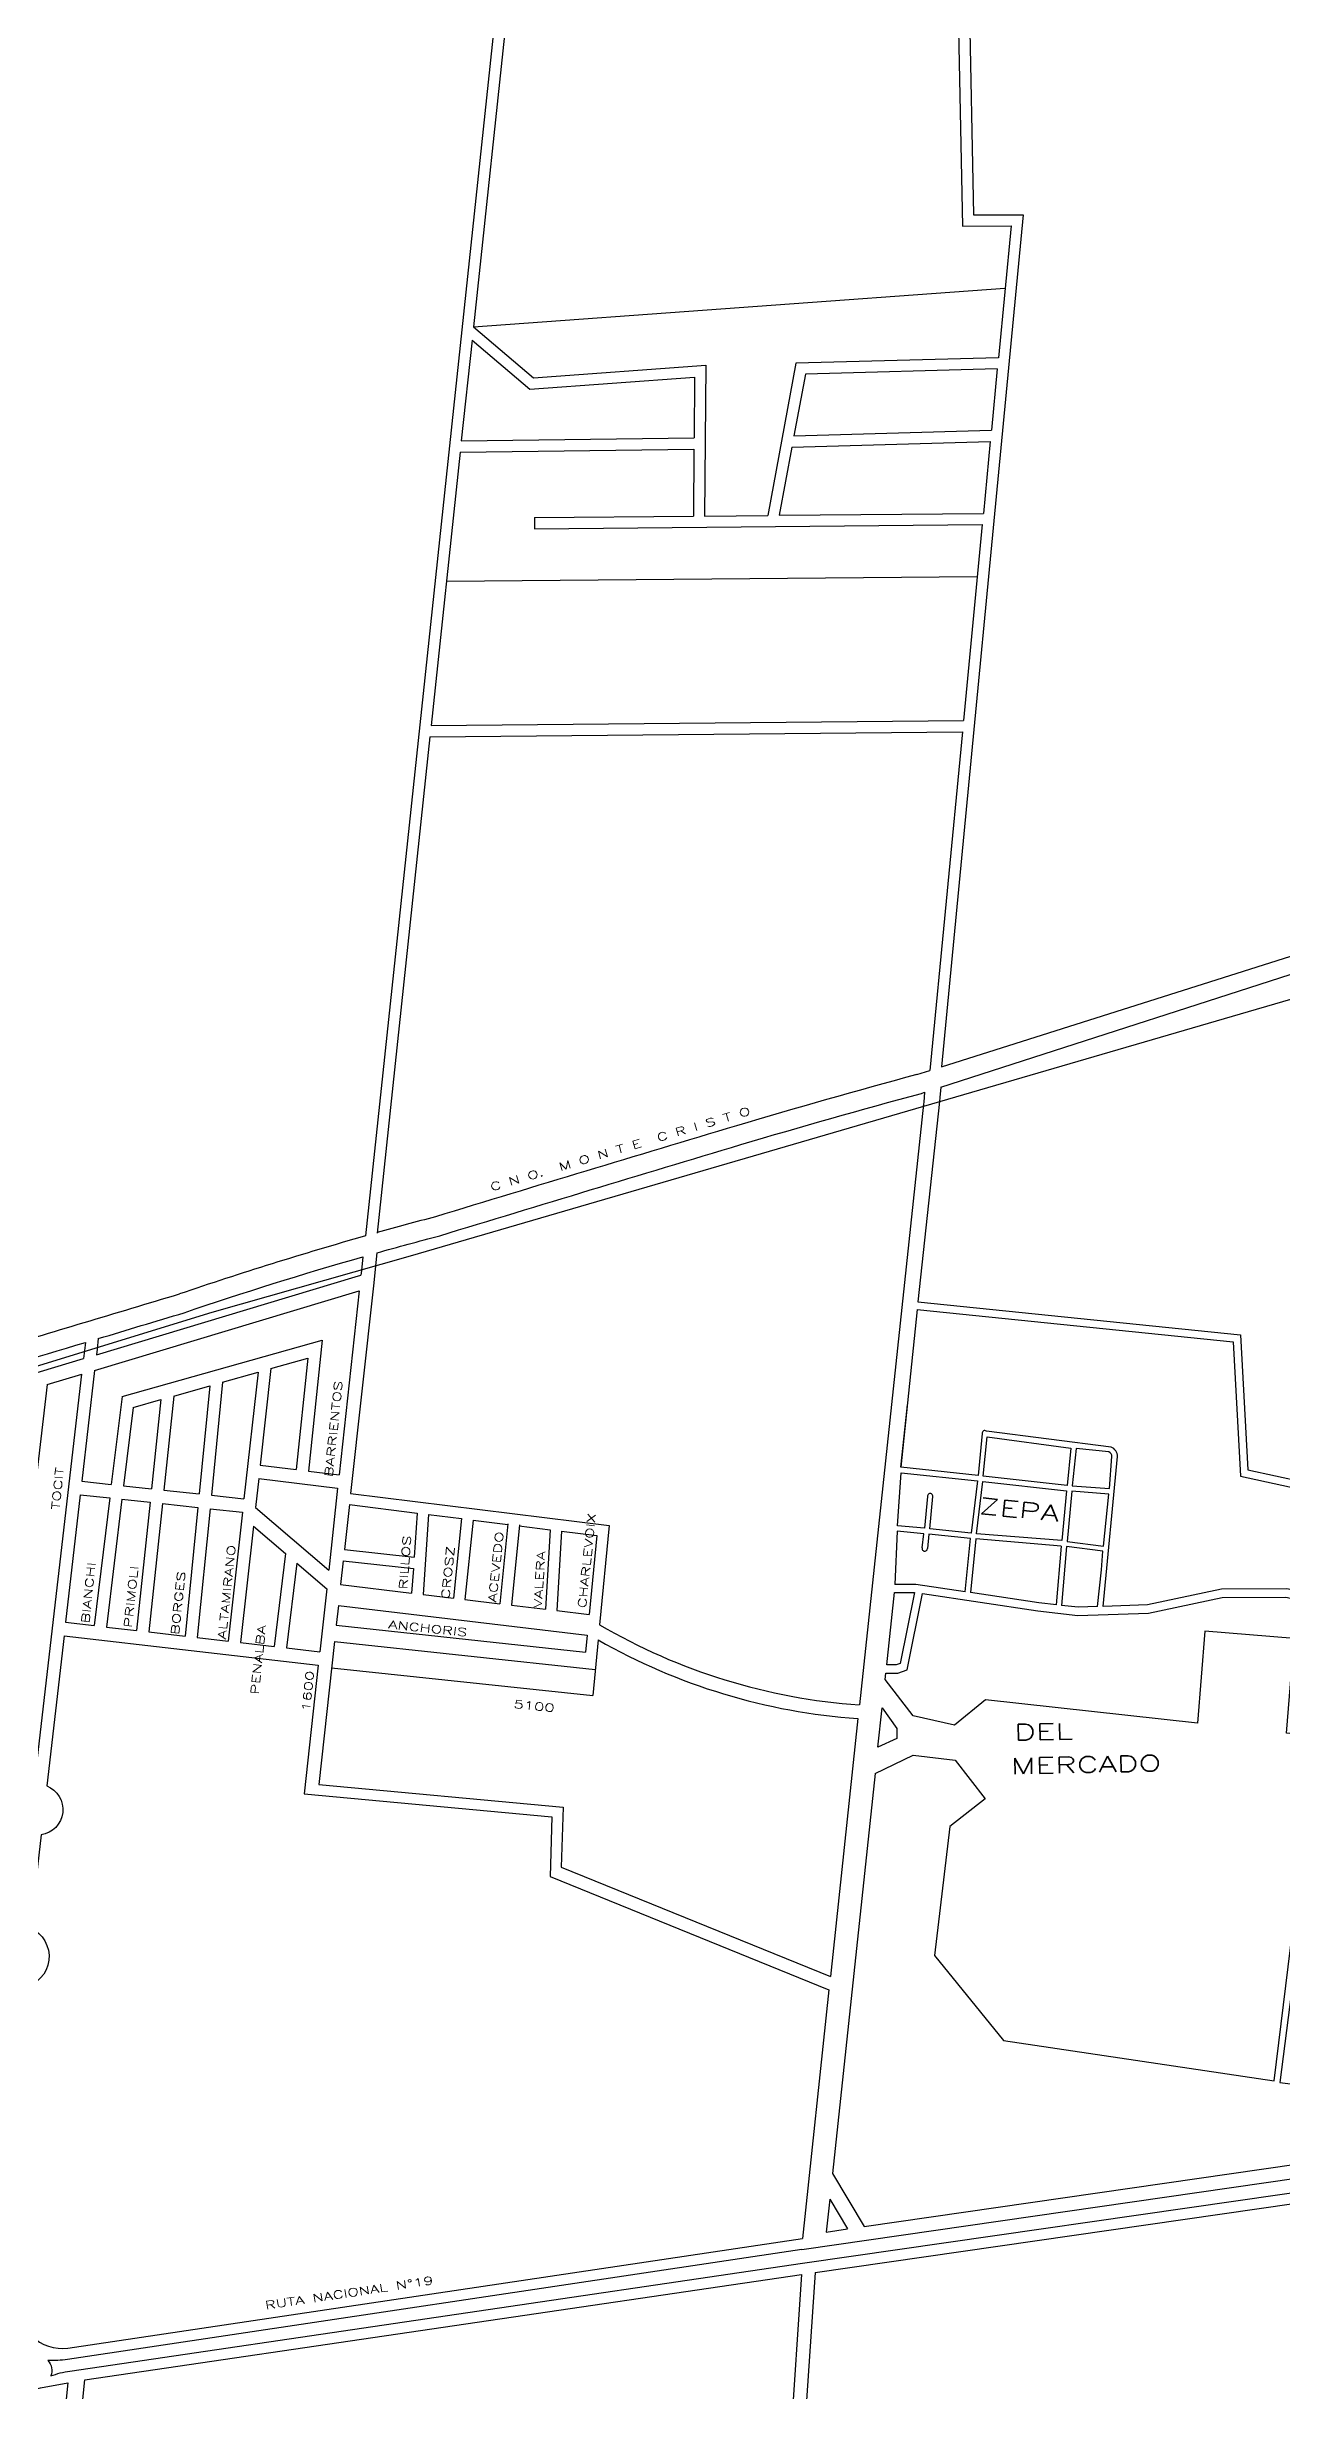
# Model space of a CAD drawing. Header units: millimetres. Extents: x 4375152 to 4409667, y 6523746 to 6549185.
# Drawn here: x 4393303 to 4394845, y 6526659 to 6529587 of the extents above; entities that cross this region are included whole.
import ezdxf

# ---------------------------------------------------------------- set-up
doc = ezdxf.new("R2010")
doc.units = ezdxf.units.MM
for name, color, linetype in [('FERROCARRIL', 252, 'VÍAS'), ('LINEA CALLE', 252, 'Continuous'), ('NOMBRE BARRIO', 8, 'Continuous'), ('NOMBRE CALLE', 252, 'Continuous')]:
    doc.layers.add(name, color=color, linetype=linetype)
doc.styles.add('ROMANS', font='romans')
doc.styles.add('S1', font='ROMANS')
doc.linetypes.add('VÍAS', pattern='A,3.81,[130,ltypeshp.shx,S=6.35,R=0,X=0,Y=0],3.81', length=7.62)

msp = doc.modelspace()

# ---------------------------------------------------------------- linework, layer by layer
at = {"layer": 'FERROCARRIL', "ltscale": 0.3, "transparency": 33554687, "flags": 128}
msp.add_lwpolyline([(4387479, 6528897.9, 0.009146), (4387402.8, 6528828.8, 0.045709), (4387299.1, 6528721, -0.036446), (4387185.3, 6528607.2, 0.098613), (4387081.2, 6528475.9, 0.130012), (4387009.9, 6528231.3), (4387030.1, 6527611, -0.04513), (4386961.8, 6527349.3), (4386871.1, 6527078.7, 0.126941), (4386859.2, 6526954.6, 0.269401), (4387221.5, 6526613), (4387587.4, 6526516), (4387885.7, 6526416.7), (4388082, 6526358.1), (4388157, 6526347), (4388307.4, 6526335.1), (4388443.3, 6526330), (4388537.8, 6526335.2), (4388690.7, 6526369.1), (4389024.8, 6526489.8), (4389718.2, 6526770.3), (4389975.6, 6526871.1), (4390400.1, 6527038.5), (4390697.8, 6527150.7), (4390885.1, 6527214.4), (4391181.5, 6527305.1), (4391647.1, 6527446.2), (4392150.3, 6527596.1), (4392581.3, 6527727.4), (4392832.6, 6527802.7), (4393052.9, 6527869.5), (4393289, 6527938), (4393509.8, 6528005.7), (4393757.4, 6528076.3), (4395794.3, 6528670.4), (4397552.7, 6529244.2), (4399039.3, 6529656.5), (4399039.3, 6529656.5), (4399039.3, 6529656.5), (4399039.3, 6529656.5), (4401970.7, 6530455.5), (4401970.7, 6530455.5), (4401970.7, 6530455.5), (4401970.7, 6530455.5), (4401970.7, 6530455.5), (4401970.7, 6530455.5), (4401970.7, 6530455.5), (4401970.7, 6530455.5), (4401970.7, 6530455.5), (4401970.7, 6530455.5), (4401970.7, 6530455.5), (4401970.7, 6530455.5), (4401970.7, 6530455.5), (4401970.7, 6530455.5), (4401970.7, 6530455.5), (4401970.7, 6530455.5), (4401970.7, 6530455.5), (4401970.7, 6530455.5), (4405297.9, 6531420.1), (4405297.9, 6531420.1), (4405297.9, 6531420.1), (4408284.8, 6532272.7)], format="xyb", dxfattribs=at)
at = {"layer": 'LINEA CALLE', "transparency": 33554687}
for p, q in [((4394449.9, 6529909.8), (4394460.8, 6529377)), ((4393880.7, 6529787.7), (4393701.3, 6528101.2)), ((4394438.1, 6529802.5), (4394447.1, 6529363)), ((4393893.3, 6529774.4), (4393836.2, 6529237.2)), ((4394523.1, 6529377.1), (4394420.7, 6528312.5)), ((4394460.8, 6529377), (4394523.1, 6529377.1)), ((4394447.1, 6529363), (4394507.7, 6529363.1)), ((4394507.7, 6529363.1), (4394491.9, 6529198.5)), ((4393836.2, 6529237.2), (4394500.2, 6529285.3)), ((4393834.4, 6529220.3), (4393821, 6529094.5)), ((4393834.4, 6529220.3), (4393906.4, 6529159.1)), ((4393836.2, 6529237.2), (4393911.1, 6529173.5)), ((4394239.1, 6529191.6), (4394203.9, 6529001.4)), ((4394491.9, 6529198.5), (4394239.1, 6529191.6)), ((4393906.4, 6529159.1), (4394112.3, 6529174.1)), ((4393911.1, 6529173.5), (4394126.4, 6529189.1)), ((4394112.3, 6529174.1), (4394111.7, 6529098.3)), ((4394126.4, 6529189.1), (4394124.9, 6529000.7)), ((4394250.8, 6529177.9), (4394236.6, 6529100.8)), ((4394490.5, 6529184.5), (4394250.8, 6529177.9)), ((4394490.5, 6529184.5), (4394483.2, 6529108)), ((4394236.6, 6529100.8), (4394483.2, 6529108)), ((4393819.6, 6529080.4), (4393783.2, 6528738.8)), ((4393819.6, 6529080.4), (4394111.6, 6529084.3)), ((4393821, 6529094.5), (4394111.7, 6529098.3)), ((4394111.6, 6529084.3), (4394110.9, 6529000.6)), ((4394234, 6529086.7), (4394218.2, 6529001.6)), ((4394234, 6529086.7), (4394481.8, 6529093.9)), ((4394481.8, 6529093.9), (4394473.2, 6529004)), ((4393912.4, 6528998.7), (4394110.9, 6529000.6)), ((4393912.4, 6528998.7), (4393912.5, 6528984.7)), ((4393912.5, 6528984.7), (4394471.8, 6528990)), ((4394124.9, 6529000.7), (4394203.9, 6529001.4)), ((4394218.2, 6529001.6), (4394473.2, 6529004)), ((4394471.8, 6528990), (4394448.3, 6528745)), ((4393802.4, 6528919.1), (4394465.6, 6528925.3)), ((4393781.7, 6528724.8), (4393715.8, 6528104.7)), ((4393781.7, 6528724.8), (4394446.9, 6528731)), ((4393783.2, 6528738.8), (4394448.3, 6528745)), ((4394446.9, 6528731), (4394406.2, 6528307.9)), ((4394420.7, 6528312.5), (4394951.2, 6528480.6)), ((4394390.2, 6528302.8), (4394406.2, 6528307.9)), ((4394420, 6528286.9), (4394418.7, 6528274.2)), ((4394398.4, 6528265.7), (4394318.3, 6527515.2)), ((4394418.2, 6528269.2), (4394391.5, 6528018.9)), ((4394398.6, 6528268.2), (4394398.1, 6528263.1)), ((4394399.8, 6528280.6), (4394398.6, 6528268.2)), ((4394418.7, 6528274.2), (4394418.2, 6528269.2)), ((4393715.5, 6528080), (4393711.1, 6528038.8)), ((4393365.1, 6527952.7), (4393688.3, 6528049.9)), ((4393688.3, 6528049.9), (4393695.6, 6528052.1)), ((4393696.3, 6528057.8), (4393695.6, 6528052.1)), ((4393698, 6528075.1), (4393696.3, 6528057.8)), ((4393362.9, 6527933.2), (4393693.5, 6528032.7)), ((4393693.5, 6528032.7), (4393668.3, 6527802.6)), ((4393711.1, 6528038.8), (4393682.7, 6527779.5)), ((4394390.4, 6528009.2), (4394370, 6527812.3)), ((4394390.4, 6528009.2), (4394785.1, 6527968.9)), ((4394391.5, 6528018.9), (4394794.3, 6527977.7)), ((4393351.4, 6527968.1), (4393349.8, 6527954.8)), ((4393367.5, 6527972.9), (4393365.9, 6527959.7)), ((4393397.1, 6527900.5), (4393647.1, 6527971)), ((4393647.1, 6527971), (4393630, 6527807.3)), ((4394785.1, 6527968.9), (4394794.4, 6527800.8)), ((4394794.3, 6527977.7), (4394803.7, 6527808.7)), ((4393159.9, 6527891), (4393349, 6527947.9)), ((4393362.9, 6527933.2), (4393346.9, 6527794.6)), ((4393349.8, 6527954.8), (4393349, 6527947.9)), ((4393365.9, 6527959.7), (4393365.1, 6527952.7)), ((4393583.2, 6527935.4), (4393569.7, 6527814.8)), ((4393583.2, 6527935.4), (4393629.2, 6527948.4)), ((4393629.2, 6527948.4), (4393614.7, 6527809.2)), ((4393303.7, 6527915.4), (4393346.8, 6527928.4)), ((4393461.7, 6527901.1), (4393506.7, 6527913.8)), ((4393506.7, 6527913.8), (4393493.4, 6527778.8)), ((4393522.6, 6527918.3), (4393508.7, 6527777.1)), ((4393522.6, 6527918.3), (4393567.2, 6527930.9)), ((4393567.2, 6527930.9), (4393549.5, 6527772.8)), ((4393397.1, 6527900.5), (4393383.7, 6527790.6)), ((4393411, 6527886.8), (4393399.1, 6527788.9)), ((4393411, 6527886.8), (4393445.7, 6527896.6)), ((4393445.7, 6527896.6), (4393433.9, 6527785.2)), ((4393461.7, 6527901.1), (4393449.3, 6527783.5)), ((4393569.7, 6527814.8), (4393614.7, 6527809.2)), ((4393346.9, 6527794.6), (4393383.7, 6527790.6)), ((4393399.1, 6527788.9), (4393433.9, 6527785.2)), ((4393567.9, 6527798), (4393563.8, 6527761.8)), ((4393567.9, 6527798), (4393666.5, 6527785.8)), ((4393630, 6527807.3), (4393668.3, 6527802.6)), ((4393666.5, 6527785.8), (4393655.3, 6527683.7)), ((4394794.4, 6527800.8), (4394986.1, 6527759.2)), ((4394803.7, 6527808.7), (4395308.1, 6527699.4)), ((4393345, 6527777.7), (4393326.6, 6527618.4)), ((4393345, 6527777.7), (4393381.7, 6527773.8)), ((4393381.7, 6527773.8), (4393362.3, 6527614.2)), ((4393397, 6527772.1), (4393377.6, 6527612.4)), ((4393397, 6527772.1), (4393432.2, 6527768.4)), ((4393432.2, 6527768.4), (4393415.2, 6527608.1)), ((4393447.5, 6527766.7), (4393430.5, 6527606.3)), ((4393447.5, 6527766.7), (4393491.7, 6527761.9)), ((4393449.3, 6527783.5), (4393493.4, 6527778.8)), ((4393491.7, 6527761.9), (4393475.8, 6527601.1)), ((4393507.1, 6527760.3), (4393491.2, 6527599.3)), ((4393507.1, 6527760.3), (4393547.6, 6527755.9)), ((4393508.7, 6527777.1), (4393549.5, 6527772.8)), ((4393547.6, 6527755.9), (4393529.7, 6527594.8)), ((4393563.8, 6527761.8), (4393655.3, 6527683.7)), ((4393681.2, 6527765.4), (4393675, 6527709.2)), ((4393681.2, 6527765.4), (4393765.9, 6527754.8)), ((4393682.7, 6527779.5), (4394005.8, 6527739.3)), ((4393561.2, 6527738.4), (4393545, 6527593.1)), ((4393561.2, 6527738.4), (4393601.3, 6527704.2)), ((4393765.9, 6527754.8), (4393762.1, 6527699.9)), ((4393780.1, 6527753), (4393773.2, 6527653.1)), ((4393780.1, 6527753), (4393821.3, 6527747.9)), ((4393821.3, 6527747.9), (4393811.1, 6527648.5)), ((4393835.6, 6527746.1), (4393825.4, 6527646.8)), ((4393835.6, 6527746.1), (4393879.1, 6527740.7)), ((4393879.1, 6527741.5), (4393869.2, 6527641.6)), ((4393893.5, 6527740.1), (4393883.5, 6527639.9)), ((4393893.3, 6527738.9), (4393931.8, 6527734.1)), ((4393931.8, 6527734.1), (4393926.2, 6527634.8)), ((4393946.1, 6527732.3), (4393940.5, 6527633.1)), ((4393946.1, 6527732.3), (4393990.2, 6527726.9)), ((4393990.2, 6527726.9), (4393980.6, 6527628.3)), ((4394005.8, 6527739.3), (4393993.8, 6527615.2)), ((4393601.3, 6527704.2), (4393587.3, 6527588.2)), ((4393675, 6527709.2), (4393762.1, 6527699.9)), ((4393615.4, 6527692.2), (4393602.6, 6527586.4)), ((4393615.4, 6527692.2), (4393652.8, 6527660.3)), ((4393673.5, 6527695), (4393670.2, 6527665.4)), ((4393673.5, 6527695), (4393761.1, 6527685.6)), ((4393761.1, 6527685.6), (4393758.9, 6527654.8)), ((4393652.8, 6527660.3), (4393644.2, 6527581.6)), ((4393667.4, 6527639.4), (4393664.7, 6527614.7)), ((4393667.4, 6527639.4), (4393978.1, 6527602.4)), ((4393670.2, 6527665.4), (4393758.9, 6527654.8)), ((4393773.2, 6527653.1), (4393811.1, 6527648.5)), ((4393825.4, 6527646.8), (4393869.2, 6527641.6)), ((4393883.5, 6527639.9), (4393926.2, 6527634.8)), ((4393326.6, 6527618.4), (4393362.3, 6527614.2)), ((4393377.6, 6527612.4), (4393415.2, 6527608.1)), ((4393664.7, 6527614.7), (4393976, 6527581.2)), ((4393940.5, 6527633.1), (4393980.6, 6527628.3)), ((4393324.7, 6527601.5), (4393642.3, 6527564.7)), ((4393430.5, 6527606.3), (4393475.8, 6527601.1)), ((4393491.2, 6527599.3), (4393529.7, 6527594.8)), ((4393545, 6527593.1), (4393587.3, 6527588.2)), ((4393602.6, 6527586.4), (4393644.2, 6527581.6)), ((4393662.5, 6527594.4), (4393988.3, 6527559.4)), ((4393978.1, 6527602.4), (4393976, 6527581.2)), ((4393991.9, 6527596.5), (4393985.2, 6527526.7)), ((4393658.9, 6527561.4), (4393985.2, 6527526.7)), ((4394316.4, 6527498.2), (4394282, 6527175.8)), ((4394338, 6527429.6), (4394284.6, 6526929.5)), ((4394338, 6527429.6), (4394338, 6527429.6)), ((4394280.2, 6527159.1), (4394247.1, 6526848.6)), ((4394246.5, 6526834.6), (4394992.6, 6526942.6)), ((4394324.1, 6526863.3), (4394992, 6526959.6)), ((4394247.4, 6526817.4), (4394997.8, 6526925.7)), ((4394262.9, 6526805.9), (4394994.5, 6526911.5)), ((4394284.6, 6526929.5), (4394324.1, 6526863.3)), ((4394281.2, 6526897.5), (4394276.8, 6526856.5)), ((4394281.2, 6526897.5), (4394303.4, 6526860.3)), ((4394276.8, 6526856.5), (4394303.4, 6526860.3)), ((4394245.9, 6526803.5), (4394207.4, 6526221.4)), ((4394262.9, 6526805.9), (4394224.9, 6526231.4))]:
    msp.add_line(p, q, dxfattribs=at)
at = {"layer": 'LINEA CALLE', "transparency": 33554687, "flags": 128}
msp.add_lwpolyline([(4394420, 6528286.9), (4394947, 6528456.9)], dxfattribs=at)
for points in [[(4393715.5, 6528080, -0.004317), (4393794.1, 6528101.4, -0.001146), (4394170.2, 6528215.3, -0.005767), (4394395.7, 6528279.3), (4394399.8, 6528280.6)], [(4393367.5, 6527972.9, 0.000176), (4393474.7, 6528005.2, -0.012397), (4393698, 6528075.1, -0.001146)], [(4393162.1, 6527911.4, 0.00031), (4393351.4, 6527968.1, -0.017674)]]:
    msp.add_lwpolyline(points, format="xyb", dxfattribs=at)
at = {"layer": 'LINEA CALLE', "transparency": 33554687}
for points in [[(4393303.7, 6527915.4), (4393242.6, 6527394.2), (4393260.3, 6527392.3, -0.311158), (4393287.7, 6527416), (4393346.8, 6527928.4)], [(4393324.7, 6527601.5), (4393303, 6527414, -0.766317), (4393296, 6527352.7), (4393282.6, 6527236.5, -0.739368), (4393274, 6527162.4), (4393244.5, 6526906.2, 0.100588), (4393250.6, 6526855, -0.152902), (4393267.4, 6526771.4, 0.471462), (4393329.6, 6526711.2), (4394247.1, 6526848.6)], [(4394246.5, 6526834.6), (4393329, 6526697.2, -0.044519), (4393304.5, 6526696, -0.294583), (4393308.1, 6526676.6, -0.061409), (4393332, 6526682.7), (4394247.4, 6526817.4)], [(4394207.4, 6526221.4, -0.142071), (4393718.6, 6526164.2, 0.10392), (4393301.5, 6526185.3), (4393350.8, 6526671.8), (4394245.9, 6526803.5)]]:
    msp.add_lwpolyline(points, format="xyb", dxfattribs=at)
for points in [[(4394375.5, 6527862.4), (4394378.4, 6527889.9)], [(4394471.8, 6527854.1), (4394466.5, 6527801.8), (4394370, 6527812.3), (4394375.5, 6527862.4)], [(4394478.1, 6527850.2), (4394582.5, 6527836), (4394577.7, 6527789.2), (4394473, 6527800.9), (4394478.1, 6527850.2)], [(4394632.8, 6527837.3), (4394476.9, 6527857.3)], [(4394630, 6527831.3), (4394588.9, 6527835.4), (4394584.1, 6527788.7), (4394630.8, 6527785.5), (4394633.8, 6527825.4)], [(4394622.8, 6527638.2), (4394622.8, 6527638.2), (4394640.8, 6527825.4)], [(4394403.4, 6527775.6), (4394399.5, 6527735.8), (4394365.8, 6527738.7), (4394370.3, 6527805.3)], [(4394370.3, 6527805.3), (4394465.8, 6527795.3), (4394457.9, 6527729.8), (4394406.1, 6527735), (4394409.9, 6527775.5)], [(4394571.3, 6527720.5), (4394464.6, 6527729.1), (4394472.6, 6527794.5), (4394577, 6527782.7), (4394571.3, 6527720.5)], [(4394629.9, 6527778.5), (4394583.5, 6527782.2), (4394577.7, 6527719.4), (4394623.2, 6527713.7), (4394629.9, 6527778.5)], [(4394986.1, 6527759.2), (4394986.1, 6527759.2), (4394988.7, 6527733.8), (4394975.4, 6527733.7), (4394953.6, 6527717.1), (4394946.2, 6527684.7), (4394957.8, 6527682.8), (4394962.3, 6527711.2), (4394978.9, 6527724.9), (4394989.5, 6527725), (4394990.6, 6527712.8), (4395079.7, 6527610), (4394852.3, 6527660.1), (4394770.6, 6527659.6), (4394678.1, 6527640), (4394622.8, 6527638.2)], [(4394396.9, 6527711.5), (4394398.7, 6527729), (4394365.4, 6527732.2), (4394362.6, 6527665.7)], [(4394450.6, 6527656.6), (4394457.3, 6527723.1), (4394405, 6527728.4), (4394403.2, 6527710.6)], [(4394570.5, 6527713.6), (4394463.9, 6527722.6), (4394457.1, 6527655.6)], [(4394564.4, 6527640.3), (4394570.7, 6527713.6)], [(4394622.4, 6527707.2), (4394577.2, 6527712.9), (4394570.9, 6527639.5)], [(4394615.6, 6527638), (4394620.7, 6527684.1), (4394622.4, 6527707.2)], [(4394385.3, 6527501.5), (4394385.3, 6527501.5), (4394350.5, 6527547.1), (4394351.4, 6527554.9), (4394366.2, 6527555), (4394378, 6527559.1), (4394397.1, 6527654.3), (4394397.1, 6527654.3)], [(4394389, 6527665.8), (4394389, 6527665.8), (4394362.6, 6527665.7)], [(4394450.6, 6527656.6), (4394389, 6527665.8)], [(4394397.1, 6527654.3), (4394541.2, 6527632.7), (4394591.1, 6527627), (4394679.3, 6527629.9), (4394771.7, 6527649.4), (4394851.2, 6527649.9), (4395090.9, 6527597.1), (4395122.2, 6527560.9), (4395115.5, 6527560.9), (4395107.9, 6527550.9), (4395092.3, 6527562.8), (4394913.3, 6527588.9), (4394843.5, 6527043.2), (4395049.8, 6527018), (4395224.3, 6527066.5), (4395262.3, 6527333.4), (4395236.2, 6527340.2), (4395243.2, 6527351.2), (4395255.9, 6527406.7), (4395300.1, 6527355.7)], [(4394564.4, 6527640.3), (4394542.5, 6527642.8), (4394457.1, 6527655.6)], [(4394615.6, 6527638), (4394591.5, 6527637.2), (4394570.9, 6527639.5)], [(4393662.5, 6527594.4), (4393643, 6527415.9), (4393948.1, 6527387.4), (4393945.7, 6527312.5), (4394282, 6527175.8)], [(4394385.6, 6527452.2), (4394438.1, 6527445.9), (4394475.6, 6527397.7), (4394431.4, 6527363.3), (4394412.1, 6527201.9), (4394498.5, 6527095.9), (4394836.5, 6527045.3), (4394889.2, 6527475.9), (4394851.9, 6527480), (4394861.5, 6527598.1), (4394750, 6527607.1), (4394740.7, 6527492.2), (4394475.8, 6527521.3), (4394437.2, 6527489.7), (4394385.3, 6527501.5)], [(4393642.3, 6527564.7), (4393624.8, 6527404.1), (4393934.2, 6527375.2), (4393931.8, 6527300.7), (4394280.2, 6527159.1)], [(4394338, 6527429.6), (4394338, 6527429.6), (4394385.6, 6527452.2), (4394385.6, 6527452.2)]]:
    msp.add_lwpolyline(points, dxfattribs=at)
for points in [[(4394352.4, 6527565.1), (4394362.1, 6527655.4), (4394387, 6527655.8), (4394369.1, 6527566.8), (4394364.4, 6527565.2)], [(4394346.7, 6527511.3), (4394365, 6527485.7), (4394365.1, 6527473.1), (4394341.5, 6527462.3)]]:
    msp.add_lwpolyline(points, close=True, dxfattribs=at)
msp.add_lwpolyline([(4393280.3, 6526181.9), (4393164, 6526163.2, 0.040748), (4392998.4, 6526118.2), (4392996.3, 6526117.6, -0.035745), (4392954.4, 6526247.4, -0.094617), (4392954.9, 6526351.5, -0.145963), (4392996.4, 6526486.2, -0.108717), (4393084.1, 6526584.5), (4393104.9, 6526598.8, -0.034088), (4393182.5, 6526657.4), (4393215.6, 6526658.2, -0.092458), (4393242.1, 6526656.3, 0.100783), (4393295.4, 6526661.8), (4393329.5, 6526668)], format="xyb", close=True, dxfattribs=at)
for centre, radius, start, end in [((4397057.5, 6518477.2), 10181.2, 105.18787, 106.50704), ((4418814.6, 6446089.5), 85767.9, 106.7025, 106.964875), ((4394996.1, 6523541), 4740.4, 104.755, 105.6685), ((4394996.1, 6523541), 4740.4, 105.8508, 108.7958), ((4347608.6, 6680403.3), 159126.3, 286.660824, 286.750202), ((4394475, 6527854.7), 3.27, 54.6826, 190.4273), ((4394628, 6527825.8), 5.79, 356.0796, 69.9272), ((4394627.9, 6527825.4), 12.9, 0.1637, 67.4389), ((4394406.7, 6527776), 3.28, 351.1458, 187.1601), ((4394400, 6527710.4), 3.24, 165.0203, 3.5742), ((4394368.3, 6528254.4), 740.8, 239.6276, 266.1239), ((4394368.3, 6528254.4), 758, 240.2248, 266.0738)]:
    msp.add_arc(centre, radius, start, end, dxfattribs=at)

# ---------------------------------------------------------------- texts
at = {"layer": 'LINEA CALLE', "linetype": 'Continuous', "transparency": 33554687, "style": 'S1', "width": 1.5}
for s, p in [('DEL', (4394512, 6527470.9)), ('MERCADO', (4394507.8, 6527428.7))]:
    msp.add_text(s, height=20, rotation=1.1637, dxfattribs=at).set_placement(p)
at = {"layer": 'NOMBRE BARRIO', "transparency": 33554687, "style": 'ROMANS', "width": 1.5}
msp.add_text('ZEPA', height=20, rotation=354.1843, dxfattribs=at).set_placement((4394467.2, 6527754.3))
at = {"layer": 'NOMBRE CALLE', "transparency": 33554687, "style": 'ROMANS', "width": 1.5}
for s, rotation, p in [('C N O.  M O N T E  C R I S T O', 16.515, (4393858.8, 6528156.9)), ('BARRIENTOS', 84, (4393660, 6527799.4)), ('TOCIT', 84, (4393318.7, 6527758.5)), ('ACEVEDO', 84, (4393864.5, 6527643)), ('CHARLEVOIX', 84, (4393976.5, 6527635.4)), ('ALTAMIRANO', 84, (4393526.7, 6527596.8)), ('RILLOS', 85.6075, (4393753.1, 6527659.1)), ('CROSZ', 84, (4393805.8, 6527646.6)), ('VALERA', 86.5373, (4393921.4, 6527635.9)), ('BIANCHI', 84, (4393356, 6527616.4)), ('PRIMOLI', 84, (4393409.3, 6527611)), ('BORGES', 84, (4393468, 6527602.2)), ('PENALBA', 84, (4393567.6, 6527527.5)), ('ANCHORIS', 354, (4393729.4, 6527611)), ('1600', 84, (4393631.6, 6527506.2)), ('5100', 354, (4393885.9, 6527511.5)), ('RUTA NACIONAL N%%D19', 8.6014, (4393576.6, 6526759.7))]:
    msp.add_text(s, height=10, rotation=rotation, dxfattribs=at).set_placement(p)

doc.saveas('drawing.dxf')
